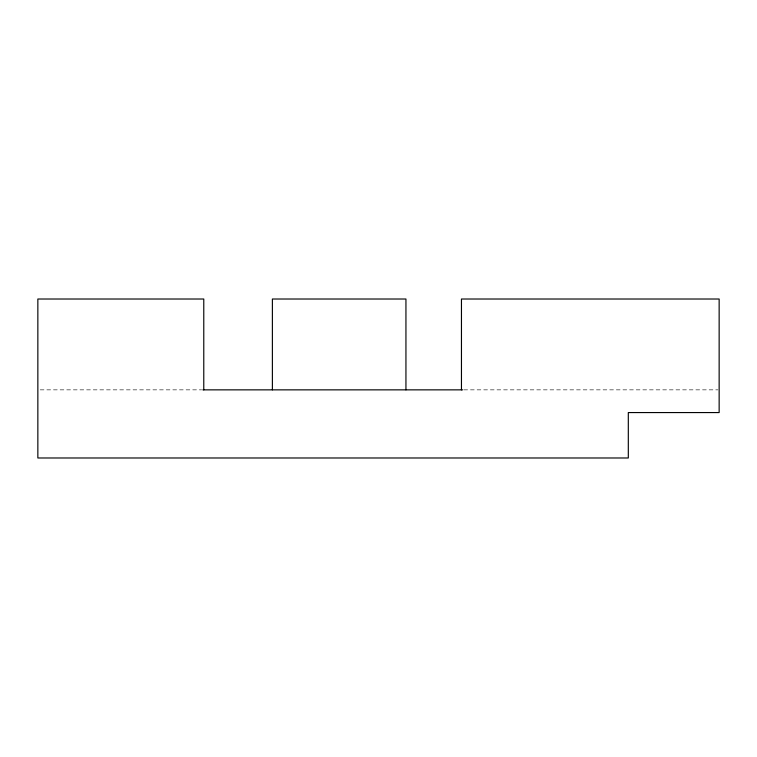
<?xml version="1.0" encoding="UTF-8"?>
<svg xmlns="http://www.w3.org/2000/svg" width="757" height="757" viewBox="0 0 757 757"><rect width="100%" height="100%" fill="white"/><g stroke="black" fill="none" stroke-linecap="round" stroke-linejoin="round"><path stroke-width="0.57" stroke-dasharray="3.79 2.84" d="M40.206 389.855L201.674 389.855M463.823 389.855L717.967 389.855"/><path stroke-width="1.14" d="M202.848 389.855L462.669 389.855M461.458 389.855L461.458 299.015L719.15 299.015L719.15 412.565L628.31 412.565L628.31 457.985L37.85 457.985L37.85 299.015L203.775 299.015L203.775 389.855M405.941 389.855L405.941 299.015L272.388 299.015L272.388 389.855"/></g></svg>
